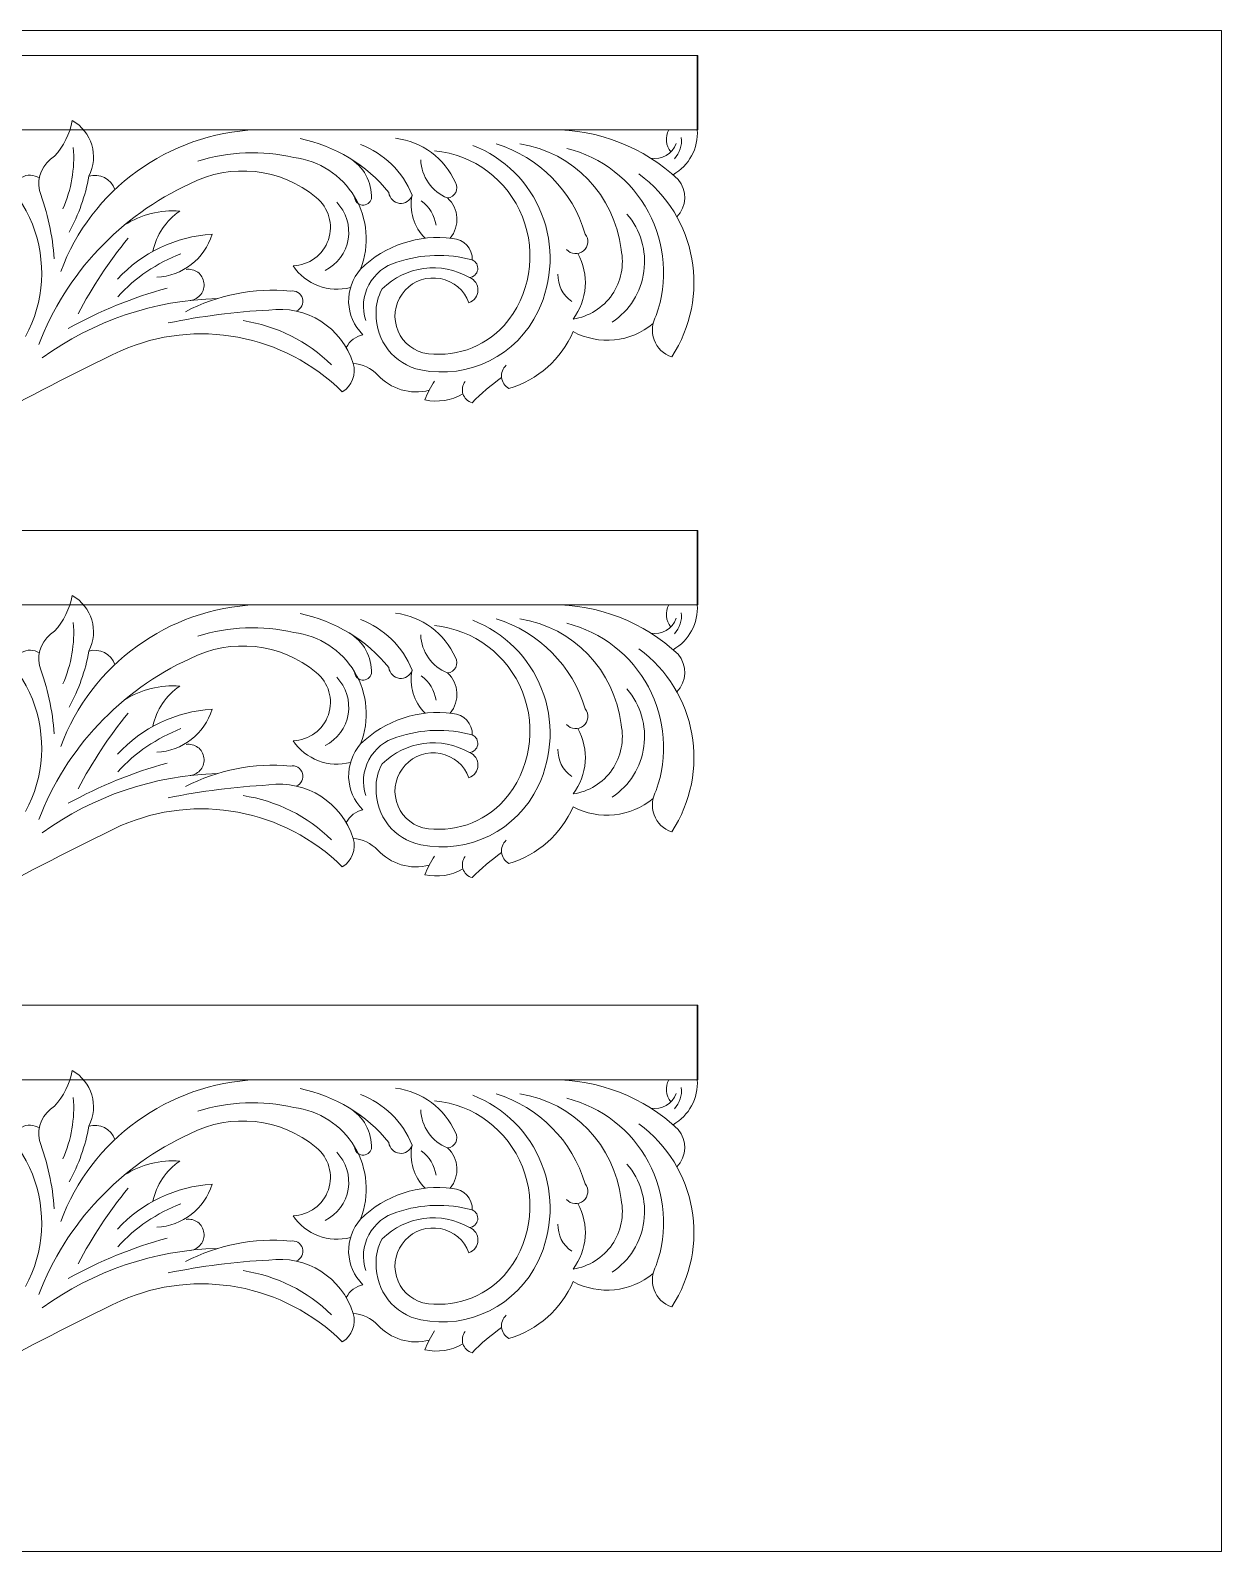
# Model space of a CAD drawing. Header units: millimetres. Extents: x 4866 to 5110, y 114 to 375.
# Drawn here: x 5014.9 to 5110.4, y 252.9 to 374.9 of the extents above; entities that cross this region are included whole.
import ezdxf

# ---------------------------------------------------------------- set-up
doc = ezdxf.new("R2010")
doc.units = ezdxf.units.MM
doc.header["$MEASUREMENT"] = 0
doc.layers.add('SITARA ALL', color=18, linetype='Continuous', true_color=0x000000)

msp = doc.modelspace()

# ---------------------------------------------------------------- linework, layer by layer
at = {"layer": 'SITARA ALL', "lineweight": 9}
for points, knots in [([(4866.45, 374.87), (4866.45, 374.87), (5110.45, 374.87), (5110.45, 374.87), (5110.45, 374.87), (5110.45, 252.87), (5110.45, 252.87), (5110.45, 252.87), (4866.45, 252.87), (4866.45, 252.87), (4866.45, 252.87), (4866.45, 374.87), (4866.45, 374.87)], [0, 0, 0, 0, 0.25, 0.25, 0.25, 0.5, 0.5, 0.5, 0.75, 0.75, 0.75, 1, 1, 1, 1]), ([(4917.69, 366.9), (4917.69, 366.9), (4868.46, 366.9), (4868.46, 366.9), (4868.46, 366.9), (4868.46, 372.87), (4868.46, 372.87), (4868.46, 372.87), (5068.45, 372.87), (5068.45, 372.87), (5068.45, 372.87), (5068.45, 366.9), (5068.45, 366.9), (5068.45, 366.9), (4918.78, 366.9), (4918.78, 366.9)], [0, 0, 0, 0, 0.166667, 0.166667, 0.166667, 0.333333, 0.333333, 0.333333, 0.5, 0.5, 0.5, 0.666667, 0.666667, 0.666667, 1, 1, 1, 1]), ([(5068.39, 372.87), (5068.39, 372.87), (5068.39, 366.9), (5068.39, 366.9), (5068.49, 365.43), (5067.73, 364.02), (5066.45, 363.29)], [0, 0, 0, 0, 0.333333, 0.333333, 0.333333, 1, 1, 1, 1]), ([(5019.59, 363.18), (5020.42, 364.79), (5019.83, 366.76), (5018.26, 367.64), (5018.06, 366.57), (5017.57, 365.58), (5016.84, 364.78), (5015.9, 364.2), (5015.41, 363.11), (5015.62, 362.03), (5016.28, 360.27), (5016.68, 358.43), (5016.81, 356.55)], [0, 0, 0, 0, 0.2, 0.2, 0.2, 0.4, 0.4, 0.4, 0.6, 0.6, 0.6, 1, 1, 1, 1]), ([(5014.51, 350.32), (5016.02, 353.09), (5016.22, 356.39), (5015.06, 359.32), (5013.89, 362.25), (5011.49, 364.51), (5008.49, 365.49), (5008.27, 365.96), (5008.33, 366.5), (5008.65, 366.9)], [0, 0, 0, 0, 0.25, 0.25, 0.25, 0.5, 0.5, 0.5, 1, 1, 1, 1]), ([(5036.53, 366.19), (5039.33, 365.61), (5041.85, 364.08), (5043.66, 361.86), (5043.71, 361.4), (5044.06, 361.04), (5044.51, 361), (5044.96, 360.95), (5045.39, 361.23), (5045.52, 361.66)], [0, 0, 0, 0, 0.25, 0.25, 0.25, 0.5, 0.5, 0.5, 1, 1, 1, 1]), ([(5044.2, 366.22), (5046.31, 365.96), (5048.13, 364.61), (5048.99, 362.66), (5049.14, 362.42), (5049.14, 362.12), (5049.02, 361.87), (5048.89, 361.62), (5048.64, 361.46), (5048.36, 361.43), (5049.28, 360.59), (5049.37, 359.17), (5048.57, 358.21)], [0, 0, 0, 0, 0.2, 0.2, 0.2, 0.4, 0.4, 0.4, 0.6, 0.6, 0.6, 1, 1, 1, 1]), ([(5056.7, 366.9), (5060.47, 366.93), (5064.11, 365.5), (5066.86, 362.92), (5067.61, 362.05), (5067.56, 360.74), (5066.75, 359.92)], [0, 0, 0, 0, 0.333333, 0.333333, 0.333333, 1, 1, 1, 1]), ([(5028.32, 364.38), (5030.82, 365.16), (5033.49, 365.26), (5036.04, 364.68), (5038.06, 364.43), (5039.86, 363.27), (5040.91, 361.52), (5041.95, 359.77), (5042.13, 357.63), (5041.39, 355.73), (5043.34, 357.64), (5046.06, 358.54), (5048.76, 358.19), (5049.67, 358.13), (5050.37, 357.37), (5050.35, 356.46)], [0, 0, 0, 0, 0.166667, 0.166667, 0.166667, 0.333333, 0.333333, 0.333333, 0.5, 0.5, 0.5, 0.666667, 0.666667, 0.666667, 1, 1, 1, 1]), ([(5046.57, 358.2), (5045.65, 359.09), (5045.25, 360.4), (5045.52, 361.66), (5044.77, 363.54), (5043.26, 365.01), (5041.37, 365.72)], [0, 0, 0, 0, 0.333333, 0.333333, 0.333333, 1, 1, 1, 1]), ([(5041.8, 351.6), (5041.49, 352.55), (5041.58, 353.59), (5042.05, 354.47), (5042.53, 355.35), (5043.34, 356), (5044.3, 356.28), (5046.25, 356.94), (5048.36, 357), (5050.35, 356.46), (5050.66, 356.32), (5050.83, 356), (5050.78, 355.67), (5050.72, 355.34), (5050.46, 355.08), (5050.13, 355.05), (5047.85, 356.36), (5044.98, 355.99), (5043.12, 354.14), (5042.77, 353.54), (5042.6, 352.85), (5042.64, 352.16), (5042.57, 349.99), (5044.07, 348.08), (5046.21, 347.64), (5050.06, 346.86), (5053.94, 348.8), (5055.63, 352.36), (5056.8, 354.8), (5056.91, 357.62), (5055.91, 360.15), (5054.92, 362.67), (5052.92, 364.67), (5050.39, 365.65)], [0, 0, 0, 0, 0.083333, 0.083333, 0.083333, 0.166667, 0.166667, 0.166667, 0.25, 0.25, 0.25, 0.333333, 0.333333, 0.333333, 0.416667, 0.416667, 0.416667, 0.5, 0.5, 0.5, 0.583333, 0.583333, 0.583333, 0.666667, 0.666667, 0.666667, 0.75, 0.75, 0.75, 0.833333, 0.833333, 0.833333, 1, 1, 1, 1]), ([(5047.32, 365.22), (5050.47, 364.91), (5053.2, 362.87), (5054.37, 359.92), (5055.55, 356.97), (5054.99, 353.61), (5052.91, 351.21), (5051.26, 349.4), (5048.78, 348.56), (5046.37, 349.01), (5045.34, 349.3), (5044.55, 350.1), (5044.26, 351.13), (5043.97, 352.15), (5044.24, 353.25), (5044.96, 354.03), (5045.68, 354.81), (5046.75, 355.16), (5047.8, 354.96), (5048.84, 354.76), (5049.71, 354.02), (5050.08, 353.03), (5050.5, 353.18), (5050.79, 353.57), (5050.8, 354.02), (5050.81, 354.47), (5050.54, 354.88), (5050.13, 355.05)], [0, 0, 0, 0, 0.1, 0.1, 0.1, 0.2, 0.2, 0.2, 0.3, 0.3, 0.3, 0.4, 0.4, 0.4, 0.5, 0.5, 0.5, 0.6, 0.6, 0.6, 0.7, 0.7, 0.7, 0.8, 0.8, 0.8, 1, 1, 1, 1]), ([(5052.26, 365.77), (5055.7, 364.71), (5058.39, 362), (5059.41, 358.54), (5059.73, 358.13), (5059.66, 357.53), (5059.26, 357.19), (5058.85, 356.86), (5058.26, 356.9), (5057.91, 357.29)], [0, 0, 0, 0, 0.25, 0.25, 0.25, 0.5, 0.5, 0.5, 1, 1, 1, 1]), ([(5058.81, 356.98), (5059.74, 355.31), (5059.59, 353.24), (5058.43, 351.72), (5059.7, 351.91), (5060.84, 352.62), (5061.56, 353.68), (5062.29, 354.73), (5062.55, 356.04), (5062.28, 357.3), (5061.78, 361.63), (5058.46, 365.1), (5054.15, 365.77)], [0, 0, 0, 0, 0.2, 0.2, 0.2, 0.4, 0.4, 0.4, 0.6, 0.6, 0.6, 1, 1, 1, 1]), ([(5057.92, 365.41), (5060.73, 364.71), (5063.11, 362.85), (5064.48, 360.3), (5065.85, 357.75), (5066.07, 354.74), (5065.1, 352.01), (5064.76, 351.42), (5064.7, 350.7), (5064.93, 350.05), (5065.17, 349.41), (5065.69, 348.9), (5066.34, 348.68), (5069.51, 353.5), (5068.36, 359.95), (5063.71, 363.36)], [0, 0, 0, 0, 0.166667, 0.166667, 0.166667, 0.333333, 0.333333, 0.333333, 0.5, 0.5, 0.5, 0.666667, 0.666667, 0.666667, 1, 1, 1, 1]), ([(5015.57, 349.67), (5017.77, 355.38), (5022.12, 360.01), (5027.69, 362.57), (5030.98, 364.27), (5034.98, 363.83), (5037.83, 361.47), (5038.83, 360.65), (5039.22, 359.3), (5038.8, 358.08), (5038.39, 356.86), (5037.26, 356.03), (5035.97, 355.99), (5036.98, 354.49), (5038.83, 353.79), (5040.58, 354.25)], [0, 0, 0, 0, 0.166667, 0.166667, 0.166667, 0.333333, 0.333333, 0.333333, 0.5, 0.5, 0.5, 0.666667, 0.666667, 0.666667, 1, 1, 1, 1]), ([(5040.47, 364.64), (5041.62, 363.96), (5042.31, 362.71), (5042.26, 361.37), (5042.17, 361.04), (5041.86, 360.83), (5041.52, 360.86), (5041.18, 360.9), (5040.92, 361.18), (5040.91, 361.52)], [0, 0, 0, 0, 0.25, 0.25, 0.25, 0.5, 0.5, 0.5, 1, 1, 1, 1]), ([(5015.62, 363.02), (5015.19, 363.31), (5014.64, 363.34), (5014.2, 363.08), (5013.75, 362.82), (5013.49, 362.33), (5013.53, 361.82)], [0, 0, 0, 0, 0.333333, 0.333333, 0.333333, 1, 1, 1, 1]), ([(5021.68, 362.1), (5021.38, 362.96), (5020.46, 363.44), (5019.59, 363.18), (5019.32, 361.61), (5018.78, 360.09), (5018, 358.7)], [0, 0, 0, 0, 0.333333, 0.333333, 0.333333, 1, 1, 1, 1]), ([(5022.46, 359.27), (5023.78, 360.1), (5025.33, 360.49), (5026.89, 360.38), (5025.77, 359.62), (5025, 358.46), (5024.73, 357.14)], [0, 0, 0, 0, 0.333333, 0.333333, 0.333333, 1, 1, 1, 1]), ([(5038.55, 355.61), (5039.53, 356.11), (5040.21, 357.04), (5040.39, 358.12), (5040.57, 359.2), (5040.23, 360.3), (5039.47, 361.09)], [0, 0, 0, 0, 0.333333, 0.333333, 0.333333, 1, 1, 1, 1]), ([(5061.57, 351.47), (5062.96, 352.4), (5063.89, 353.88), (5064.11, 355.54), (5064.34, 357.2), (5063.84, 358.87), (5062.75, 360.14)], [0, 0, 0, 0, 0.333333, 0.333333, 0.333333, 1, 1, 1, 1]), ([(5025.04, 355.07), (5027.1, 355.17), (5028.88, 356.55), (5029.47, 358.52), (5026.57, 358.34), (5023.85, 357.05), (5021.88, 354.92)], [0, 0, 0, 0, 0.333333, 0.333333, 0.333333, 1, 1, 1, 1]), ([(5027.73, 353.21), (5028.06, 353.26), (5028.37, 353.43), (5028.57, 353.7), (5028.78, 353.96), (5028.86, 354.3), (5028.82, 354.63), (5028.77, 354.96), (5028.6, 355.26), (5028.33, 355.47), (5028.06, 355.67), (5027.72, 355.75), (5027.39, 355.7)], [0, 0, 0, 0, 0.2, 0.2, 0.2, 0.4, 0.4, 0.4, 0.6, 0.6, 0.6, 1, 1, 1, 1]), ([(5040.24, 349.44), (5040.51, 349.96), (5041, 350.34), (5041.57, 350.46), (5040.12, 351.89), (5040.04, 354.2), (5041.39, 355.73)], [0, 0, 0, 0, 0.333333, 0.333333, 0.333333, 1, 1, 1, 1]), ([(5027.34, 352.31), (5029.92, 353.67), (5032.85, 354.24), (5035.75, 353.96), (5036.18, 354.05), (5036.6, 353.8), (5036.72, 353.38), (5036.85, 352.96), (5036.64, 352.52), (5036.23, 352.36)], [0, 0, 0, 0, 0.25, 0.25, 0.25, 0.5, 0.5, 0.5, 1, 1, 1, 1]), ([(4968.8, 344.48), (4968.72, 343.03), (4969.38, 341.63), (4970.56, 340.78), (4971.36, 339.68), (4972.88, 339.41), (4974.02, 340.15), (4972.68, 340.65), (4971.68, 341.79), (4971.34, 343.18), (4983.79, 336.61), (4998.69, 336.72), (5011.03, 343.48), (5014.69, 345.47), (5018.41, 347.37), (5022.16, 349.18), (5028.2, 351.83), (5035.24, 350.51), (5039.92, 345.88), (5040.7, 346.35), (5041.06, 347.29), (5040.79, 348.16), (5039.89, 351.05), (5037.03, 352.86), (5034.03, 352.44), (5031.32, 352.3), (5028.62, 351.95), (5025.96, 351.41)], [0, 0, 0, 0, 0.1, 0.1, 0.1, 0.2, 0.2, 0.2, 0.3, 0.3, 0.3, 0.4, 0.4, 0.4, 0.5, 0.5, 0.5, 0.6, 0.6, 0.6, 0.7, 0.7, 0.7, 0.8, 0.8, 0.8, 1, 1, 1, 1]), ([(5053.07, 348.02), (5052.79, 347.77), (5052.65, 347.4), (5052.69, 347.03), (5052.74, 346.66), (5052.96, 346.33), (5053.29, 346.15), (5055.6, 346.84), (5057.48, 348.5), (5058.43, 350.71), (5060.51, 349.6), (5063.04, 349.85), (5064.85, 351.36)], [0, 0, 0, 0, 0.2, 0.2, 0.2, 0.4, 0.4, 0.4, 0.6, 0.6, 0.6, 1, 1, 1, 1]), ([(5046.89, 346.01), (5045.39, 345.62), (5043.79, 346.1), (5042.75, 347.25), (5042.23, 347.78), (5041.53, 348.1), (5040.79, 348.16)], [0, 0, 0, 0, 0.333333, 0.333333, 0.333333, 1, 1, 1, 1]), ([(5047.32, 346.75), (5047.01, 346.27), (5046.75, 345.77), (5046.54, 345.24), (5047.58, 345.01), (5048.67, 345.18), (5049.6, 345.71)], [0, 0, 0, 0, 0.333333, 0.333333, 0.333333, 1, 1, 1, 1]), ([(5049.78, 346.7), (5049.56, 346.42), (5049.49, 346.05), (5049.6, 345.71), (5049.71, 345.37), (5049.98, 345.11), (5050.33, 345.01), (5051.06, 345.75), (5051.85, 346.42), (5052.69, 347.03)], [0, 0, 0, 0, 0.25, 0.25, 0.25, 0.5, 0.5, 0.5, 1, 1, 1, 1]), ([(4917.69, 328.81), (4917.69, 328.81), (4868.46, 328.81), (4868.46, 328.81), (4868.46, 328.81), (4868.46, 334.77), (4868.46, 334.77), (4868.46, 334.77), (5068.45, 334.77), (5068.45, 334.77), (5068.45, 334.77), (5068.45, 328.81), (5068.45, 328.81), (5068.45, 328.81), (4918.78, 328.81), (4918.78, 328.81)], [0, 0, 0, 0, 0.166667, 0.166667, 0.166667, 0.333333, 0.333333, 0.333333, 0.5, 0.5, 0.5, 0.666667, 0.666667, 0.666667, 1, 1, 1, 1]), ([(5066.45, 325.2), (5067.74, 325.93), (5068.49, 327.33), (5068.39, 328.81), (5068.39, 328.81), (5068.39, 334.77), (5068.39, 334.77)], [0, 0, 0, 0, 0.333333, 0.333333, 0.333333, 1, 1, 1, 1]), ([(5016.81, 318.46), (5016.68, 320.33), (5016.28, 322.17), (5015.62, 323.93), (5015.41, 325.01), (5015.9, 326.11), (5016.84, 326.68), (5017.57, 327.49), (5018.06, 328.48), (5018.26, 329.55), (5019.83, 328.66), (5020.42, 326.69), (5019.59, 325.09), (5020.46, 325.34), (5021.38, 324.87), (5021.68, 324.01)], [0, 0, 0, 0, 0.166667, 0.166667, 0.166667, 0.333333, 0.333333, 0.333333, 0.5, 0.5, 0.5, 0.666667, 0.666667, 0.666667, 1, 1, 1, 1]), ([(5008.65, 328.81), (5008.33, 328.41), (5008.27, 327.86), (5008.49, 327.4), (5011.48, 326.42), (5013.89, 324.16), (5015.06, 321.22), (5016.22, 318.29), (5016.02, 314.99), (5014.51, 312.22)], [0, 0, 0, 0, 0.25, 0.25, 0.25, 0.5, 0.5, 0.5, 1, 1, 1, 1]), ([(5056.7, 328.81), (5060.47, 328.84), (5064.11, 327.41), (5066.86, 324.83), (5067.61, 323.95), (5067.56, 322.64), (5066.75, 321.83)], [0, 0, 0, 0, 0.333333, 0.333333, 0.333333, 1, 1, 1, 1]), ([(5028.32, 326.29), (5030.82, 327.06), (5033.49, 327.17), (5036.04, 326.58), (5038.06, 326.34), (5039.86, 325.17), (5040.91, 323.42), (5041.95, 321.67), (5042.13, 319.53), (5041.39, 317.64)], [0, 0, 0, 0, 0.25, 0.25, 0.25, 0.5, 0.5, 0.5, 1, 1, 1, 1]), ([(5041.37, 327.63), (5043.26, 326.92), (5044.77, 325.44), (5045.52, 323.56), (5045.39, 323.13), (5044.96, 322.85), (5044.51, 322.9), (5044.06, 322.95), (5043.71, 323.31), (5043.66, 323.76), (5041.85, 325.98), (5039.34, 327.51), (5036.53, 328.1)], [0, 0, 0, 0, 0.2, 0.2, 0.2, 0.4, 0.4, 0.4, 0.6, 0.6, 0.6, 1, 1, 1, 1]), ([(5040.24, 311.34), (5040.51, 311.86), (5041, 312.24), (5041.57, 312.36), (5040.12, 313.79), (5040.04, 316.11), (5041.39, 317.64), (5043.34, 319.54), (5046.06, 320.45), (5048.76, 320.09), (5049.67, 320.03), (5050.37, 319.27), (5050.35, 318.36), (5050.66, 318.23), (5050.83, 317.9), (5050.78, 317.57), (5050.72, 317.24), (5050.46, 316.99), (5050.13, 316.95), (5047.85, 318.27), (5044.98, 317.89), (5043.12, 316.05), (5042.77, 315.44), (5042.6, 314.76), (5042.64, 314.06), (5042.57, 311.89), (5044.07, 309.98), (5046.21, 309.55), (5050.06, 308.77), (5053.94, 310.71), (5055.63, 314.26), (5056.8, 316.71), (5056.91, 319.53), (5055.91, 322.05), (5054.92, 324.58), (5052.92, 326.57), (5050.39, 327.56)], [0, 0, 0, 0, 0.076923, 0.076923, 0.076923, 0.153846, 0.153846, 0.153846, 0.230769, 0.230769, 0.230769, 0.307692, 0.307692, 0.307692, 0.384615, 0.384615, 0.384615, 0.461538, 0.461538, 0.461538, 0.538462, 0.538462, 0.538462, 0.615385, 0.615385, 0.615385, 0.692308, 0.692308, 0.692308, 0.769231, 0.769231, 0.769231, 0.846154, 0.846154, 0.846154, 1, 1, 1, 1]), ([(5050.13, 316.95), (5050.54, 316.78), (5050.81, 316.38), (5050.8, 315.93), (5050.79, 315.48), (5050.5, 315.08), (5050.08, 314.93), (5049.71, 315.93), (5048.84, 316.66), (5047.8, 316.87), (5046.75, 317.07), (5045.68, 316.72), (5044.96, 315.94), (5044.24, 315.15), (5043.97, 314.05), (5044.26, 313.03), (5044.55, 312.01), (5045.34, 311.2), (5046.37, 310.91), (5048.78, 310.47), (5051.26, 311.3), (5052.91, 313.12), (5054.99, 315.52), (5055.55, 318.88), (5054.37, 321.83), (5053.2, 324.77), (5050.48, 326.82), (5047.32, 327.13)], [0, 0, 0, 0, 0.1, 0.1, 0.1, 0.2, 0.2, 0.2, 0.3, 0.3, 0.3, 0.4, 0.4, 0.4, 0.5, 0.5, 0.5, 0.6, 0.6, 0.6, 0.7, 0.7, 0.7, 0.8, 0.8, 0.8, 1, 1, 1, 1]), ([(5048.57, 320.11), (5049.37, 321.07), (5049.28, 322.49), (5048.36, 323.34), (5048.64, 323.36), (5048.89, 323.53), (5049.02, 323.78), (5049.14, 324.03), (5049.14, 324.33), (5048.99, 324.57), (5048.13, 326.52), (5046.31, 327.87), (5044.2, 328.13)], [0, 0, 0, 0, 0.2, 0.2, 0.2, 0.4, 0.4, 0.4, 0.6, 0.6, 0.6, 1, 1, 1, 1]), ([(5052.26, 327.68), (5055.7, 326.62), (5058.39, 323.9), (5059.41, 320.45), (5059.73, 320.03), (5059.66, 319.43), (5059.26, 319.1), (5058.85, 318.76), (5058.26, 318.81), (5057.91, 319.2)], [0, 0, 0, 0, 0.25, 0.25, 0.25, 0.5, 0.5, 0.5, 1, 1, 1, 1]), ([(5054.15, 327.68), (5058.46, 327.01), (5061.78, 323.53), (5062.28, 319.2), (5062.55, 317.95), (5062.29, 316.64), (5061.56, 315.58), (5060.84, 314.52), (5059.7, 313.82), (5058.43, 313.63), (5059.59, 315.15), (5059.74, 317.21), (5058.81, 318.89)], [0, 0, 0, 0, 0.2, 0.2, 0.2, 0.4, 0.4, 0.4, 0.6, 0.6, 0.6, 1, 1, 1, 1]), ([(5063.71, 325.27), (5068.35, 321.86), (5069.51, 315.4), (5066.34, 310.58), (5065.69, 310.81), (5065.17, 311.31), (5064.93, 311.96), (5064.7, 312.6), (5064.76, 313.32), (5065.1, 313.92), (5066.07, 316.64), (5065.85, 319.65), (5064.48, 322.21), (5063.11, 324.76), (5060.73, 326.61), (5057.92, 327.32)], [0, 0, 0, 0, 0.166667, 0.166667, 0.166667, 0.333333, 0.333333, 0.333333, 0.5, 0.5, 0.5, 0.666667, 0.666667, 0.666667, 1, 1, 1, 1]), ([(5040.58, 316.16), (5038.83, 315.7), (5036.98, 316.4), (5035.97, 317.9), (5037.26, 317.93), (5038.39, 318.77), (5038.8, 319.99), (5039.22, 321.21), (5038.83, 322.56), (5037.83, 323.37), (5034.98, 325.74), (5030.99, 326.17), (5027.69, 324.48), (5022.12, 321.92), (5017.77, 317.29), (5015.57, 311.57)], [0, 0, 0, 0, 0.166667, 0.166667, 0.166667, 0.333333, 0.333333, 0.333333, 0.5, 0.5, 0.5, 0.666667, 0.666667, 0.666667, 1, 1, 1, 1]), ([(5040.91, 323.42), (5040.92, 323.08), (5041.18, 322.8), (5041.52, 322.77), (5041.86, 322.73), (5042.17, 322.95), (5042.26, 323.28), (5042.31, 324.61), (5041.62, 325.87), (5040.47, 326.54)], [0, 0, 0, 0, 0.25, 0.25, 0.25, 0.5, 0.5, 0.5, 1, 1, 1, 1]), ([(5015.62, 324.93), (5015.19, 325.22), (5014.64, 325.24), (5014.2, 324.98), (5013.75, 324.73), (5013.49, 324.24), (5013.53, 323.73)], [0, 0, 0, 0, 0.333333, 0.333333, 0.333333, 1, 1, 1, 1]), ([(5022.46, 321.18), (5023.78, 322.01), (5025.33, 322.39), (5026.89, 322.28), (5025.77, 321.53), (5025, 320.37), (5024.73, 319.05)], [0, 0, 0, 0, 0.333333, 0.333333, 0.333333, 1, 1, 1, 1]), ([(5038.55, 317.51), (5039.53, 318.01), (5040.21, 318.94), (5040.39, 320.02), (5040.57, 321.1), (5040.23, 322.21), (5039.47, 322.99)], [0, 0, 0, 0, 0.333333, 0.333333, 0.333333, 1, 1, 1, 1]), ([(5061.57, 313.37), (5062.96, 314.3), (5063.89, 315.79), (5064.11, 317.44), (5064.34, 319.1), (5063.84, 320.78), (5062.75, 322.05)], [0, 0, 0, 0, 0.333333, 0.333333, 0.333333, 1, 1, 1, 1]), ([(5021.88, 316.82), (5023.85, 318.95), (5026.57, 320.24), (5029.47, 320.43), (5028.88, 318.46), (5027.1, 317.07), (5025.04, 316.98)], [0, 0, 0, 0, 0.333333, 0.333333, 0.333333, 1, 1, 1, 1]), ([(5050.35, 318.36), (5048.36, 318.91), (5046.25, 318.85), (5044.3, 318.18), (5043.34, 317.91), (5042.53, 317.26), (5042.05, 316.37), (5041.58, 315.49), (5041.49, 314.45), (5041.8, 313.5)], [0, 0, 0, 0, 0.25, 0.25, 0.25, 0.5, 0.5, 0.5, 1, 1, 1, 1]), ([(5027.73, 315.12), (5028.06, 315.16), (5028.37, 315.33), (5028.57, 315.6), (5028.78, 315.87), (5028.86, 316.2), (5028.82, 316.54), (5028.77, 316.87), (5028.6, 317.17), (5028.33, 317.37), (5028.06, 317.57), (5027.72, 317.66), (5027.39, 317.61)], [0, 0, 0, 0, 0.2, 0.2, 0.2, 0.4, 0.4, 0.4, 0.6, 0.6, 0.6, 1, 1, 1, 1]), ([(5027.34, 314.22), (5029.92, 315.57), (5032.85, 316.15), (5035.75, 315.87), (5036.18, 315.96), (5036.6, 315.7), (5036.72, 315.28), (5036.85, 314.87), (5036.64, 314.42), (5036.23, 314.26)], [0, 0, 0, 0, 0.25, 0.25, 0.25, 0.5, 0.5, 0.5, 1, 1, 1, 1]), ([(4971.34, 305.08), (4983.79, 298.51), (4998.69, 298.62), (5011.03, 305.38), (5014.69, 307.38), (5018.41, 309.28), (5022.16, 311.09), (5028.2, 313.73), (5035.24, 312.42), (5039.92, 307.79), (5040.7, 308.25), (5041.06, 309.2), (5040.79, 310.06), (5039.89, 312.95), (5037.03, 314.77), (5034.03, 314.35), (5031.32, 314.2), (5028.62, 313.86), (5025.96, 313.32)], [0, 0, 0, 0, 0.142857, 0.142857, 0.142857, 0.285714, 0.285714, 0.285714, 0.428571, 0.428571, 0.428571, 0.571429, 0.571429, 0.571429, 0.714286, 0.714286, 0.714286, 1, 1, 1, 1]), ([(5053.07, 309.93), (5052.79, 309.68), (5052.65, 309.31), (5052.69, 308.93), (5052.74, 308.56), (5052.96, 308.23), (5053.29, 308.06), (5055.6, 308.74), (5057.48, 310.41), (5058.43, 312.61), (5060.51, 311.5), (5063.04, 311.76), (5064.85, 313.27)], [0, 0, 0, 0, 0.2, 0.2, 0.2, 0.4, 0.4, 0.4, 0.6, 0.6, 0.6, 1, 1, 1, 1]), ([(5046.89, 307.92), (5045.39, 307.52), (5043.79, 308), (5042.75, 309.15), (5042.23, 309.68), (5041.53, 310.01), (5040.79, 310.06)], [0, 0, 0, 0, 0.333333, 0.333333, 0.333333, 1, 1, 1, 1]), ([(5052.69, 308.93), (5051.85, 308.33), (5051.06, 307.65), (5050.33, 306.92), (5049.98, 307.02), (5049.71, 307.28), (5049.6, 307.62), (5049.49, 307.95), (5049.56, 308.33), (5049.78, 308.61)], [0, 0, 0, 0, 0.25, 0.25, 0.25, 0.5, 0.5, 0.5, 1, 1, 1, 1]), ([(5049.6, 307.62), (5048.67, 307.09), (5047.58, 306.92), (5046.54, 307.15), (5046.75, 307.67), (5047.01, 308.18), (5047.32, 308.65)], [0, 0, 0, 0, 0.333333, 0.333333, 0.333333, 1, 1, 1, 1]), ([(4917.69, 290.71), (4917.69, 290.71), (4868.46, 290.71), (4868.46, 290.71), (4868.46, 290.71), (4868.46, 296.68), (4868.46, 296.68), (4868.46, 296.68), (5068.45, 296.68), (5068.45, 296.68), (5068.45, 296.68), (5068.45, 290.71), (5068.45, 290.71), (5068.45, 290.71), (4918.78, 290.71), (4918.78, 290.71)], [0, 0, 0, 0, 0.166667, 0.166667, 0.166667, 0.333333, 0.333333, 0.333333, 0.5, 0.5, 0.5, 0.666667, 0.666667, 0.666667, 1, 1, 1, 1]), ([(5068.39, 296.68), (5068.39, 296.68), (5068.39, 290.71), (5068.39, 290.71), (5068.49, 289.24), (5067.73, 287.83), (5066.45, 287.1)], [0, 0, 0, 0, 0.333333, 0.333333, 0.333333, 1, 1, 1, 1]), ([(5021.68, 285.91), (5021.38, 286.77), (5020.46, 287.25), (5019.59, 286.99), (5020.42, 288.6), (5019.83, 290.57), (5018.26, 291.45), (5018.06, 290.38), (5017.57, 289.39), (5016.84, 288.59), (5015.9, 288.01), (5015.41, 286.92), (5015.62, 285.84), (5016.28, 284.08), (5016.68, 282.24), (5016.81, 280.36)], [0, 0, 0, 0, 0.166667, 0.166667, 0.166667, 0.333333, 0.333333, 0.333333, 0.5, 0.5, 0.5, 0.666667, 0.666667, 0.666667, 1, 1, 1, 1]), ([(5066.75, 283.73), (5067.56, 284.55), (5067.61, 285.86), (5066.86, 286.73), (5064.11, 289.32), (5060.47, 290.74), (5056.7, 290.71)], [0, 0, 0, 0, 0.333333, 0.333333, 0.333333, 1, 1, 1, 1]), ([(5014.51, 274.13), (5016.02, 276.9), (5016.22, 280.2), (5015.06, 283.13), (5013.89, 286.06), (5011.49, 288.32), (5008.49, 289.3)], [0, 0, 0, 0, 0.333333, 0.333333, 0.333333, 1, 1, 1, 1]), ([(5036.53, 290), (5039.33, 289.42), (5041.85, 287.89), (5043.66, 285.67), (5043.71, 285.21), (5044.06, 284.85), (5044.51, 284.81), (5044.96, 284.76), (5045.39, 285.04), (5045.52, 285.47), (5045.25, 284.21), (5045.65, 282.91), (5046.57, 282.01)], [0, 0, 0, 0, 0.2, 0.2, 0.2, 0.4, 0.4, 0.4, 0.6, 0.6, 0.6, 1, 1, 1, 1]), ([(5047.32, 289.03), (5050.47, 288.72), (5053.2, 286.68), (5054.37, 283.73), (5055.55, 280.78), (5054.99, 277.42), (5052.91, 275.02), (5051.26, 273.21), (5048.78, 272.37), (5046.37, 272.82), (5045.34, 273.11), (5044.55, 273.91), (5044.26, 274.94), (5043.97, 275.96), (5044.24, 277.06), (5044.96, 277.84), (5045.68, 278.62), (5046.75, 278.97), (5047.8, 278.77), (5048.84, 278.57), (5049.71, 277.83), (5050.08, 276.84), (5050.5, 276.99), (5050.79, 277.38), (5050.8, 277.83), (5050.81, 278.28), (5050.54, 278.69), (5050.13, 278.86), (5047.85, 280.17), (5044.98, 279.8), (5043.12, 277.95), (5042.77, 277.35), (5042.6, 276.66), (5042.64, 275.97), (5042.57, 273.8), (5044.07, 271.89), (5046.21, 271.45), (5050.06, 270.67), (5053.94, 272.61), (5055.63, 276.17), (5056.8, 278.61), (5056.91, 281.43), (5055.91, 283.96), (5054.92, 286.48), (5052.92, 288.48), (5050.39, 289.46)], [0, 0, 0, 0, 0.0625, 0.0625, 0.0625, 0.125, 0.125, 0.125, 0.1875, 0.1875, 0.1875, 0.25, 0.25, 0.25, 0.3125, 0.3125, 0.3125, 0.375, 0.375, 0.375, 0.4375, 0.4375, 0.4375, 0.5, 0.5, 0.5, 0.5625, 0.5625, 0.5625, 0.625, 0.625, 0.625, 0.6875, 0.6875, 0.6875, 0.75, 0.75, 0.75, 0.8125, 0.8125, 0.8125, 0.875, 0.875, 0.875, 1, 1, 1, 1]), ([(5048.36, 285.24), (5048.64, 285.27), (5048.89, 285.43), (5049.02, 285.68), (5049.14, 285.93), (5049.14, 286.23), (5048.99, 286.47), (5048.13, 288.42), (5046.31, 289.77), (5044.2, 290.03)], [0, 0, 0, 0, 0.25, 0.25, 0.25, 0.5, 0.5, 0.5, 1, 1, 1, 1]), ([(5057.91, 281.1), (5058.26, 280.71), (5058.85, 280.67), (5059.26, 281), (5059.66, 281.34), (5059.73, 281.94), (5059.41, 282.35), (5058.38, 285.81), (5055.7, 288.52), (5052.26, 289.58)], [0, 0, 0, 0, 0.25, 0.25, 0.25, 0.5, 0.5, 0.5, 1, 1, 1, 1]), ([(5054.15, 289.58), (5058.46, 288.91), (5061.78, 285.44), (5062.28, 281.11), (5062.55, 279.85), (5062.29, 278.54), (5061.56, 277.49), (5060.84, 276.43), (5059.7, 275.72), (5058.43, 275.53), (5059.59, 277.05), (5059.74, 279.12), (5058.81, 280.79)], [0, 0, 0, 0, 0.2, 0.2, 0.2, 0.4, 0.4, 0.4, 0.6, 0.6, 0.6, 1, 1, 1, 1]), ([(5057.92, 289.22), (5060.73, 288.52), (5063.11, 286.66), (5064.48, 284.11), (5065.85, 281.56), (5066.07, 278.55), (5065.1, 275.82), (5064.76, 275.23), (5064.7, 274.51), (5064.93, 273.86), (5065.17, 273.22), (5065.69, 272.71), (5066.34, 272.49), (5069.51, 277.31), (5068.36, 283.76), (5063.71, 287.17)], [0, 0, 0, 0, 0.166667, 0.166667, 0.166667, 0.333333, 0.333333, 0.333333, 0.5, 0.5, 0.5, 0.666667, 0.666667, 0.666667, 1, 1, 1, 1]), ([(5040.58, 278.06), (5038.83, 277.6), (5036.98, 278.3), (5035.97, 279.8), (5037.26, 279.84), (5038.39, 280.67), (5038.8, 281.89), (5039.22, 283.11), (5038.83, 284.46), (5037.83, 285.28), (5034.98, 287.64), (5030.99, 288.08), (5027.69, 286.38), (5022.12, 283.82), (5017.77, 279.19), (5015.57, 273.48)], [0, 0, 0, 0, 0.166667, 0.166667, 0.166667, 0.333333, 0.333333, 0.333333, 0.5, 0.5, 0.5, 0.666667, 0.666667, 0.666667, 1, 1, 1, 1]), ([(5028.32, 288.19), (5030.82, 288.97), (5033.49, 289.07), (5036.04, 288.49), (5038.06, 288.24), (5039.86, 287.08), (5040.91, 285.33), (5041.95, 283.58), (5042.13, 281.44), (5041.39, 279.54), (5040.04, 278.01), (5040.12, 275.7), (5041.57, 274.27), (5041, 274.15), (5040.51, 273.77), (5040.24, 273.25)], [0, 0, 0, 0, 0.166667, 0.166667, 0.166667, 0.333333, 0.333333, 0.333333, 0.5, 0.5, 0.5, 0.666667, 0.666667, 0.666667, 1, 1, 1, 1]), ([(5040.47, 288.45), (5041.62, 287.77), (5042.31, 286.52), (5042.26, 285.18), (5042.17, 284.85), (5041.86, 284.64), (5041.52, 284.67), (5041.18, 284.71), (5040.92, 284.99), (5040.91, 285.33)], [0, 0, 0, 0, 0.25, 0.25, 0.25, 0.5, 0.5, 0.5, 1, 1, 1, 1]), ([(5048.57, 282.02), (5049.37, 282.98), (5049.28, 284.4), (5048.36, 285.24), (5047.1, 285.75), (5046.26, 286.95), (5046.21, 288.3)], [0, 0, 0, 0, 0.333333, 0.333333, 0.333333, 1, 1, 1, 1]), ([(5015.62, 286.83), (5015.19, 287.12), (5014.64, 287.15), (5014.2, 286.89), (5013.75, 286.63), (5013.49, 286.14), (5013.53, 285.63)], [0, 0, 0, 0, 0.333333, 0.333333, 0.333333, 1, 1, 1, 1]), ([(5022.46, 283.08), (5023.78, 283.91), (5025.33, 284.3), (5026.89, 284.19), (5025.77, 283.43), (5025, 282.27), (5024.73, 280.95)], [0, 0, 0, 0, 0.333333, 0.333333, 0.333333, 1, 1, 1, 1]), ([(5038.55, 279.42), (5039.53, 279.92), (5040.21, 280.85), (5040.39, 281.93), (5040.57, 283.01), (5040.23, 284.11), (5039.47, 284.9)], [0, 0, 0, 0, 0.333333, 0.333333, 0.333333, 1, 1, 1, 1]), ([(5061.57, 275.28), (5062.96, 276.21), (5063.89, 277.69), (5064.11, 279.35), (5064.34, 281.01), (5063.84, 282.68), (5062.75, 283.95)], [0, 0, 0, 0, 0.333333, 0.333333, 0.333333, 1, 1, 1, 1]), ([(5025.04, 278.88), (5027.1, 278.98), (5028.88, 280.36), (5029.47, 282.33), (5026.57, 282.15), (5023.85, 280.86), (5021.88, 278.73)], [0, 0, 0, 0, 0.333333, 0.333333, 0.333333, 1, 1, 1, 1]), ([(5041.39, 279.54), (5043.34, 281.45), (5046.06, 282.35), (5048.76, 282), (5049.67, 281.94), (5050.37, 281.18), (5050.35, 280.27)], [0, 0, 0, 0, 0.333333, 0.333333, 0.333333, 1, 1, 1, 1]), ([(5041.8, 275.41), (5041.49, 276.36), (5041.58, 277.4), (5042.05, 278.28), (5042.53, 279.16), (5043.34, 279.81), (5044.3, 280.09), (5046.25, 280.75), (5048.36, 280.81), (5050.35, 280.27), (5050.66, 280.13), (5050.83, 279.81), (5050.78, 279.48), (5050.72, 279.15), (5050.46, 278.89), (5050.13, 278.86)], [0, 0, 0, 0, 0.166667, 0.166667, 0.166667, 0.333333, 0.333333, 0.333333, 0.5, 0.5, 0.5, 0.666667, 0.666667, 0.666667, 1, 1, 1, 1]), ([(5027.73, 277.02), (5028.06, 277.07), (5028.37, 277.24), (5028.57, 277.51), (5028.78, 277.77), (5028.86, 278.11), (5028.82, 278.44), (5028.77, 278.77), (5028.6, 279.07), (5028.33, 279.28), (5028.06, 279.48), (5027.72, 279.56), (5027.39, 279.51)], [0, 0, 0, 0, 0.2, 0.2, 0.2, 0.4, 0.4, 0.4, 0.6, 0.6, 0.6, 1, 1, 1, 1]), ([(5027.34, 276.12), (5029.92, 277.48), (5032.85, 278.05), (5035.75, 277.77), (5036.18, 277.86), (5036.6, 277.61), (5036.72, 277.19), (5036.85, 276.77), (5036.64, 276.33), (5036.23, 276.17)], [0, 0, 0, 0, 0.25, 0.25, 0.25, 0.5, 0.5, 0.5, 1, 1, 1, 1]), ([(5040.79, 271.97), (5039.89, 274.86), (5037.03, 276.67), (5034.03, 276.25), (5031.32, 276.11), (5028.62, 275.76), (5025.96, 275.22)], [0, 0, 0, 0, 0.333333, 0.333333, 0.333333, 1, 1, 1, 1]), ([(5046.89, 269.82), (5045.39, 269.43), (5043.79, 269.91), (5042.75, 271.06), (5042.23, 271.59), (5041.53, 271.91), (5040.79, 271.97), (5041.06, 271.1), (5040.7, 270.16), (5039.92, 269.69), (5035.23, 274.33), (5028.2, 275.64), (5022.16, 272.99), (5018.41, 271.18), (5014.69, 269.28), (5011.03, 267.29), (4998.7, 260.53), (4983.78, 260.42), (4971.34, 266.99)], [0, 0, 0, 0, 0.142857, 0.142857, 0.142857, 0.285714, 0.285714, 0.285714, 0.428571, 0.428571, 0.428571, 0.571429, 0.571429, 0.571429, 0.714286, 0.714286, 0.714286, 1, 1, 1, 1]), ([(5053.07, 271.83), (5052.79, 271.58), (5052.65, 271.21), (5052.69, 270.84), (5052.74, 270.47), (5052.96, 270.14), (5053.29, 269.96), (5055.6, 270.65), (5057.48, 272.31), (5058.43, 274.52), (5060.51, 273.41), (5063.04, 273.66), (5064.85, 275.17)], [0, 0, 0, 0, 0.2, 0.2, 0.2, 0.4, 0.4, 0.4, 0.6, 0.6, 0.6, 1, 1, 1, 1]), ([(5049.6, 269.52), (5048.67, 268.99), (5047.58, 268.82), (5046.54, 269.05), (5046.75, 269.58), (5047.01, 270.08), (5047.32, 270.56)], [0, 0, 0, 0, 0.333333, 0.333333, 0.333333, 1, 1, 1, 1]), ([(5052.69, 270.84), (5051.85, 270.23), (5051.06, 269.56), (5050.33, 268.82), (5049.98, 268.92), (5049.71, 269.18), (5049.6, 269.52), (5049.49, 269.86), (5049.56, 270.23), (5049.78, 270.51)], [0, 0, 0, 0, 0.25, 0.25, 0.25, 0.5, 0.5, 0.5, 1, 1, 1, 1])]:
    msp.add_open_spline(points, degree=3, knots=knots, dxfattribs=at)
for points in [[(5033.01, 366.9), (5025.97, 366.6), (5019.79, 362.13), (5017.33, 355.52)], [(5066.1, 366.9), (5065.8, 366.33), (5065.86, 365.63), (5066.26, 365.12)], [(5066.56, 364.58), (5066.99, 365.03), (5067.19, 365.65), (5067.11, 366.27)], [(5017.5, 360.55), (5018.19, 362.09), (5018.48, 363.78), (5018.34, 365.47)], [(5064.66, 364.63), (5065.54, 364.47), (5066.41, 364.97), (5066.7, 365.81)], [(5046.21, 364.49), (5046.26, 363.14), (5047.1, 361.94), (5048.36, 361.43)], [(5047.44, 359.24), (5047.32, 360.03), (5046.89, 360.73), (5046.25, 361.2)], [(5022.74, 358.21), (5021.2, 356.32), (5019.85, 354.29), (5018.73, 352.13)], [(5026.98, 356.96), (5025.05, 356.22), (5023.31, 355.04), (5021.91, 353.51)], [(5057.22, 355.33), (5057.19, 354.46), (5057.6, 353.63), (5058.32, 353.14)], [(5025.88, 354.2), (5023.11, 353.44), (5020.45, 352.36), (5017.94, 350.97)], [(5029.91, 353.37), (5024.84, 353.23), (5019.94, 351.57), (5015.84, 348.6)], [(5039.06, 348.05), (5037.13, 349.94), (5034.64, 351.19), (5031.96, 351.59)], [(5033.01, 328.81), (5025.97, 328.51), (5019.79, 324.03), (5017.33, 317.43)], [(5066.1, 328.81), (5065.8, 328.23), (5065.86, 327.53), (5066.26, 327.02)], [(5017.5, 322.45), (5018.19, 324), (5018.48, 325.69), (5018.34, 327.37)], [(5064.66, 326.53), (5065.54, 326.37), (5066.41, 326.87), (5066.7, 327.72)], [(5066.56, 326.48), (5066.99, 326.94), (5067.19, 327.56), (5067.11, 328.17)], [(5046.21, 326.39), (5046.26, 325.04), (5047.1, 323.84), (5048.36, 323.34)], [(5018, 320.6), (5018.78, 321.99), (5019.32, 323.51), (5019.59, 325.09)], [(5045.52, 323.56), (5045.25, 322.31), (5045.65, 321), (5046.57, 320.11)], [(5047.44, 321.15), (5047.32, 321.93), (5046.89, 322.64), (5046.25, 323.11)], [(5022.74, 320.12), (5021.2, 318.23), (5019.85, 316.19), (5018.73, 314.03)], [(5026.98, 318.87), (5025.05, 318.12), (5023.31, 316.94), (5021.91, 315.41)], [(5057.22, 317.23), (5057.19, 316.36), (5057.6, 315.54), (5058.32, 315.04)], [(5025.88, 316.1), (5023.11, 315.35), (5020.45, 314.27), (5017.94, 312.88)], [(5029.91, 315.27), (5024.84, 315.13), (5019.94, 313.47), (5015.84, 310.5)], [(5039.06, 309.95), (5037.13, 311.85), (5034.64, 313.09), (5031.96, 313.5)], [(5033.01, 290.71), (5025.97, 290.41), (5019.79, 285.94), (5017.33, 279.33)], [(5066.1, 290.71), (5065.8, 290.14), (5065.86, 289.44), (5066.26, 288.93)], [(5017.5, 284.36), (5018.19, 285.9), (5018.48, 287.59), (5018.34, 289.28)], [(5045.52, 285.47), (5044.77, 287.35), (5043.26, 288.82), (5041.37, 289.53)], [(5064.66, 288.44), (5065.54, 288.28), (5066.41, 288.78), (5066.7, 289.62)], [(5066.56, 288.39), (5066.99, 288.84), (5067.19, 289.46), (5067.11, 290.08)], [(5018, 282.51), (5018.78, 283.9), (5019.32, 285.42), (5019.59, 286.99)], [(5047.44, 283.05), (5047.32, 283.84), (5046.89, 284.54), (5046.25, 285.01)], [(5022.74, 282.02), (5021.2, 280.13), (5019.85, 278.1), (5018.73, 275.94)], [(5026.98, 280.77), (5025.05, 280.03), (5023.31, 278.84), (5021.91, 277.32)], [(5057.22, 279.14), (5057.19, 278.27), (5057.6, 277.44), (5058.32, 276.95)], [(5029.91, 277.18), (5024.84, 277.04), (5019.94, 275.38), (5015.84, 272.41)], [(5025.88, 278.01), (5023.11, 277.25), (5020.45, 276.17), (5017.94, 274.78)], [(5039.06, 271.86), (5037.13, 273.75), (5034.64, 275), (5031.96, 275.4)]]:
    msp.add_open_spline(points, degree=3, dxfattribs=at)

doc.saveas('drawing.dxf')
